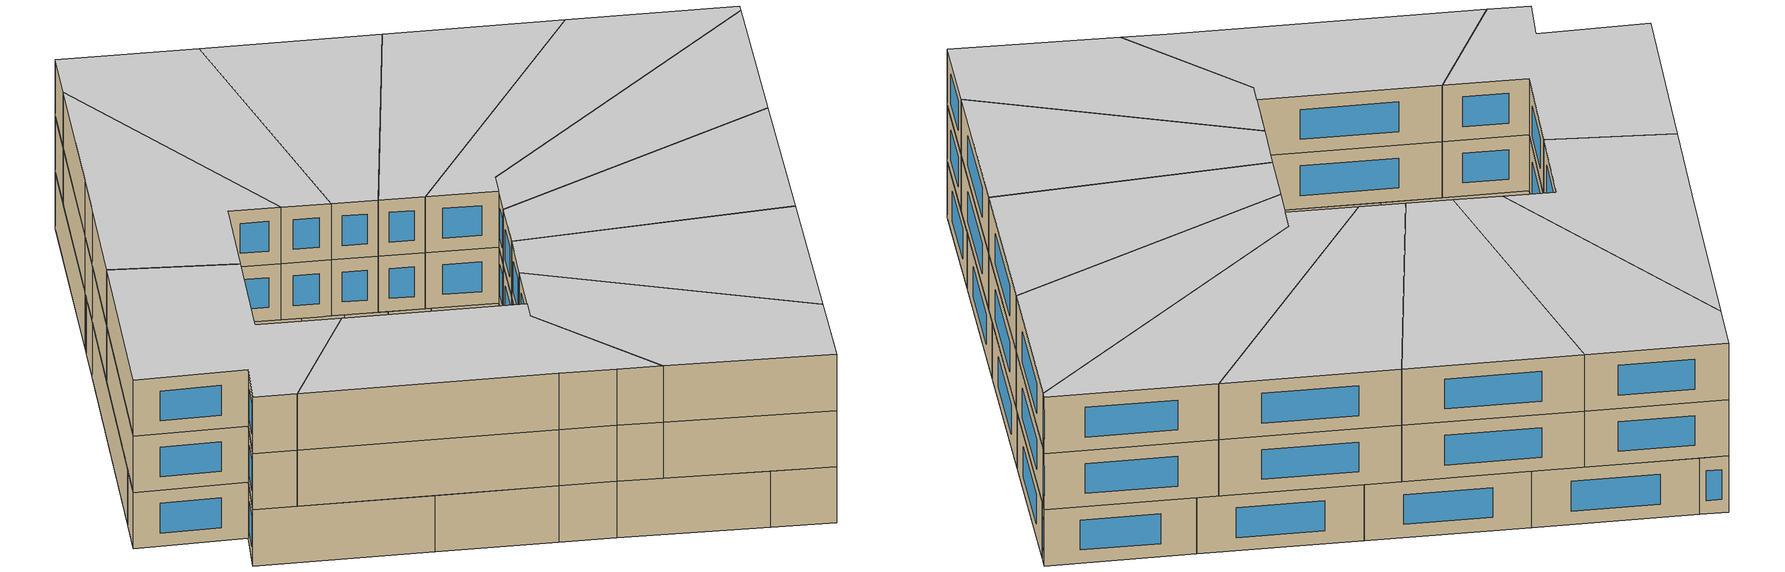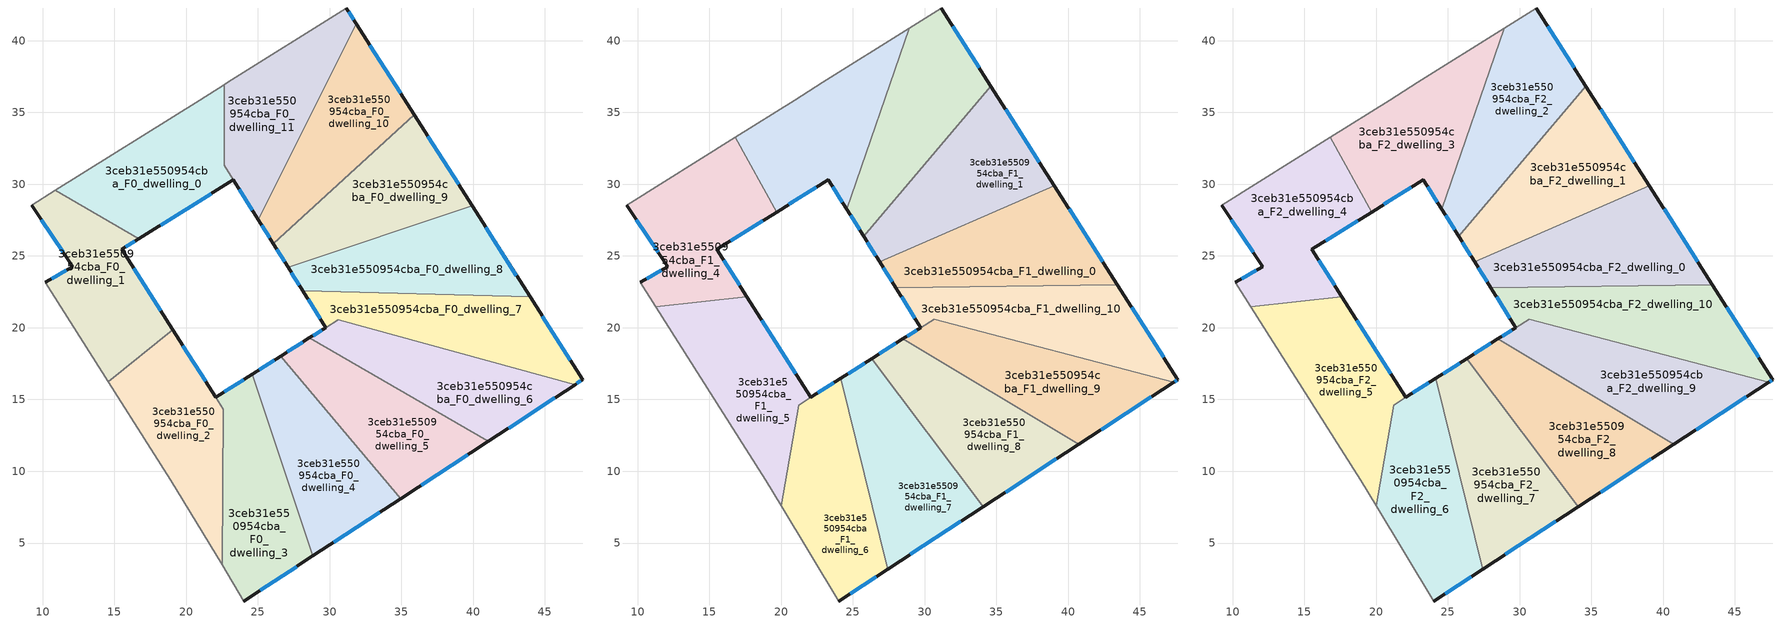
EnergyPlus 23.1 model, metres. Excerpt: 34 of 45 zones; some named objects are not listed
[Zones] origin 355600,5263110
3ceb31e550954cba_F0_dwelling_0
 floor ground (EU_floor_Construction): 22.64,36.92 22.64,31.33 23.28,30.3 16.69,26.19 10.88,29.56 20.96,35.85 z0
 wall outside (EU_wall_Construction): 16.69,26.19 23.28,30.3 z0:3
 wall to 3ceb31e550954cba_F0_dwelling_1 (EU_wall_Construction): 10.88,29.56 16.69,26.19 z0:3
 wall adiabatic (EU_wall_Construction): 22.64,36.92 20.96,35.85 10.88,29.56 z0:3
 wall to 3ceb31e550954cba_F0_dwelling_11 (EU_wall_Construction): 23.28,30.3 22.64,31.33 22.64,36.92 z0:3
 window (EU_Window_Construction): 18.24,27.16 21.73,29.34 z0.7:2.3
3ceb31e550954cba_F0_dwelling_1
 floor ground (EU_floor_Construction): 16.69,26.19 15.52,25.46 19.07,19.86 14.57,16.24 10.18,23.15 12.11,24.25 9.25,28.55 10.88,29.56 z0
 wall outside (EU_wall_Construction): 9.25,28.55 12.11,24.25 10.18,23.15 / 19.07,19.86 15.52,25.46 16.69,26.19 z0:3
 wall adiabatic (EU_wall_Construction): 10.88,29.56 9.25,28.55 / 10.18,23.15 14.57,16.24 z0:3
 wall to 3ceb31e550954cba_F0_dwelling_2 (EU_wall_Construction): 14.57,16.24 19.07,19.86 z0:3
 window (EU_Window_Construction): 9.92,27.54 11.44,25.26 / 15.79,25.63 16.41,26.02 / 18.23,21.17 16.35,24.14 / 11.66,23.99 10.64,23.41 z0.7:2.3
3ceb31e550954cba_F0_dwelling_10
 floor ground (EU_floor_Construction): 31.85,41.18 35.89,34.84 26.07,25.86 25.03,27.52 z0
 wall outside (EU_wall_Construction): 25.03,27.52 26.07,25.86 / 35.89,34.84 31.85,41.18 z0:3
 wall to 3ceb31e550954cba_F0_dwelling_11 (EU_wall_Construction): 31.85,41.18 25.03,27.52 z0:3
 wall to 3ceb31e550954cba_F0_dwelling_9 (EU_wall_Construction): 26.07,25.86 35.89,34.84 z0:3
 window (EU_Window_Construction): 25.27,27.13 25.82,26.25 / 34.94,36.33 32.8,39.69 z0.7:2.3
3ceb31e550954cba_F0_dwelling_11
 floor ground (EU_floor_Construction): 31.16,42.27 31.85,41.18 25.03,27.52 22.64,31.33 22.64,36.92 22.9,37.08 z0
 wall outside (EU_wall_Construction): 31.85,41.18 31.16,42.27 / 23.28,30.3 25.03,27.52 z0:3
 wall adiabatic (EU_wall_Construction): 31.16,42.27 22.9,37.08 22.64,36.92 z0:3
 window (EU_Window_Construction): 31.69,41.44 31.32,42.02 / 23.69,29.65 24.62,28.17 z0.7:2.3
3ceb31e550954cba_F0_dwelling_2
 floor ground (EU_floor_Construction): 19.07,19.86 22.05,15.15 22.58,14.32 22.5,3.47 18.92,9.37 17.54,11.58 14.57,16.24 z0
 wall outside (EU_wall_Construction): 22.05,15.15 19.07,19.86 z0:3
 wall adiabatic (EU_wall_Construction): 14.57,16.24 17.54,11.58 18.92,9.37 22.5,3.47 z0:3
 wall to 3ceb31e550954cba_F0_dwelling_3 (EU_wall_Construction): 22.5,3.47 22.58,14.32 22.06,15.14 z0:3
 window (EU_Window_Construction): 21.35,16.25 19.77,18.75 z0.7:2.3
3ceb31e550954cba_F0_dwelling_3
 floor ground (EU_floor_Construction): 24.62,16.77 28.84,4.1 24.03,0.96 22.5,3.47 22.58,14.32 22.06,15.14 z0
 wall outside (EU_wall_Construction): 24.62,16.77 22.06,15.14 / 24.03,0.96 28.84,4.1 z0:3
 wall to 3ceb31e550954cba_F0_dwelling_4 (EU_wall_Construction): 28.84,4.1 24.62,16.77 z0:3
 wall adiabatic (EU_wall_Construction): 22.5,3.47 24.03,0.96 z0:3
 window (EU_Window_Construction): 24.02,16.39 22.66,15.53 / 25.16,1.7 27.71,3.37 z0.7:2.3
3ceb31e550954cba_F0_dwelling_4
 floor ground (EU_floor_Construction): 26.59,18.02 34.93,8.09 28.84,4.1 24.62,16.77 z0
 wall outside (EU_wall_Construction): 26.59,18.02 24.62,16.77 / 28.84,4.1 34.93,8.09 z0:3
 wall to 3ceb31e550954cba_F0_dwelling_5 (EU_wall_Construction): 34.93,8.09 26.59,18.02 z0:3
 window (EU_Window_Construction): 26.13,17.73 25.09,17.07 / 30.27,5.04 33.5,7.15 z0.7:2.3
3ceb31e550954cba_F0_dwelling_5
 floor ground (EU_floor_Construction): 41.04,12.08 34.93,8.09 26.59,18.02 28.59,19.29 z0
 wall outside (EU_wall_Construction): 28.59,19.29 26.59,18.02 / 34.93,8.09 41.04,12.08 z0:3
 wall to 3ceb31e550954cba_F0_dwelling_6 (EU_wall_Construction): 41.04,12.08 28.59,19.29 z0:3
 window (EU_Window_Construction): 28.12,18.99 27.06,18.32 / 36.37,9.02 39.61,11.14 z0.7:2.3
 ceiling adiabatic (EU_roof_Construction): 41.04,12.08 28.59,19.29 28.49,19.22 40.74,11.88 z3
3ceb31e550954cba_F0_dwelling_6
 floor ground (EU_floor_Construction): 47.1,16.03 41.04,12.08 28.59,19.29 30.59,20.56 z0
 wall outside (EU_wall_Construction): 41.04,12.08 47.1,16.03 / 29.73,20.01 28.59,19.29 z0:3
 wall to 3ceb31e550954cba_F0_dwelling_7 (EU_wall_Construction): 30.59,20.56 29.73,20.01 / 47.1,16.03 30.59,20.55 z0:3
 window (EU_Window_Construction): 42.46,13.01 45.68,15.1 / 29.46,19.84 28.86,19.46 z0.7:2.3
 ceiling adiabatic (EU_roof_Construction): 47.1,16.03 30.59,20.55 28.59,19.29 41.04,12.08 z3
3ceb31e550954cba_F0_dwelling_7
 floor ground (EU_floor_Construction): 43.96,22.15 47.63,16.38 47.1,16.03 30.59,20.56 29.73,20.01 28.12,22.58 z0
 wall outside (EU_wall_Construction): 28.12,22.58 29.73,20.01 / 47.1,16.03 47.63,16.38 43.96,22.15 z0:3
 wall to 3ceb31e550954cba_F0_dwelling_8 (EU_wall_Construction): 43.96,22.15 28.12,22.58 z0:3
 window (EU_Window_Construction): 28.5,21.98 29.36,20.62 / 46.77,17.73 44.82,20.79 / 47.22,16.12 47.51,16.3 z0.7:2.3
3ceb31e550954cba_F0_dwelling_8
 floor ground (EU_floor_Construction): 39.93,28.49 43.96,22.15 28.12,22.58 27.1,24.22 z0
 wall outside (EU_wall_Construction): 27.1,24.22 28.12,22.58 / 43.96,22.15 39.93,28.49 z0:3
 wall to 3ceb31e550954cba_F0_dwelling_9 (EU_wall_Construction): 39.93,28.49 27.1,24.22 z0:3
 window (EU_Window_Construction): 27.34,23.83 27.88,22.97 / 43.01,23.64 40.87,27 z0.7:2.3
 ceiling adiabatic (EU_roof_Construction): 43.43,22.99 39.93,28.49 27.1,24.22 28.12,22.58 27.99,22.8 z3
3ceb31e550954cba_F0_dwelling_9
 floor ground (EU_floor_Construction): 35.89,34.84 39.93,28.49 27.1,24.22 26.07,25.86 z0
 wall outside (EU_wall_Construction): 26.07,25.86 27.1,24.22 / 39.93,28.49 35.89,34.84 z0:3
 window (EU_Window_Construction): 26.31,25.48 26.86,24.6 / 38.98,29.98 36.84,33.35 z0.7:2.3
3ceb31e550954cba_F1_dwelling_0
 floor adiabatic (EU_floor_Construction): 39.93,28.49 43.43,22.99 27.99,22.8 27.1,24.22 z3
 floor to 3ceb31e550954cba_F0_dwelling_9 (EU_floor_Construction): 39.02,29.91 39.93,28.49 27.1,24.22 26.87,24.58 z3
 wall outside (EU_wall_Construction): 26.87,24.58 27.99,22.8 / 43.43,22.99 39.03,29.91 z3:6
 wall to 3ceb31e550954cba_F1_dwelling_1 (EU_wall_Construction): 39.03,29.91 26.87,24.58 z3:6
 wall to 3ceb31e550954cba_F1_dwelling_10 (EU_wall_Construction): 27.99,22.8 43.43,22.99 z3:6
 window (EU_Window_Construction): 27.13,24.17 27.72,23.22 / 42.39,24.61 40.06,28.28 z3.7:5.3
3ceb31e550954cba_F1_dwelling_1
 floor to 3ceb31e550954cba_F0_dwelling_9 (EU_floor_Construction): 35.89,34.84 39.02,29.91 26.87,24.58 26.07,25.86 z3
 floor to 3ceb31e550954cba_F0_dwelling_10 (EU_floor_Construction): 34.62,36.83 35.89,34.84 26.07,25.86 25.74,26.38 z3
 wall outside (EU_wall_Construction): 25.74,26.38 26.87,24.58 / 39.03,29.91 34.62,36.83 z3:6
 wall to 3ceb31e550954cba_F1_dwelling_2 (EU_wall_Construction): 34.62,36.83 25.74,26.38 z3:6
 window (EU_Window_Construction): 26.01,25.96 26.6,25.01 / 37.99,31.53 35.65,35.21 z3.7:5.3
3ceb31e550954cba_F1_dwelling_10
 floor to 3ceb31e550954cba_F0_dwelling_7 (EU_floor_Construction): 43.96,22.15 47.63,16.38 47.34,16.19 30.67,20.61 29.73,20.01 28.12,22.58 z3
 floor to 3ceb31e550954cba_F0_dwelling_8 (EU_floor_Construction): 43.43,22.99 43.96,22.15 28.12,22.58 27.99,22.8 z3
 wall outside (EU_wall_Construction): 27.99,22.8 29.73,20.01 / 47.34,16.19 47.63,16.38 43.43,22.99 z3:6
 wall to 3ceb31e550954cba_F1_dwelling_9 (EU_wall_Construction): 29.73,20.01 30.67,20.61 / 30.68,20.61 47.34,16.19 z3:6
 window (EU_Window_Construction): 28.4,22.15 29.32,20.67 / 46.64,17.93 44.41,21.44 / 47.41,16.24 47.56,16.34 z3.7:5.3
3ceb31e550954cba_F1_dwelling_2
 floor to 3ceb31e550954cba_F0_dwelling_10 (EU_floor_Construction): 31.85,41.18 34.62,36.83 25.74,26.38 25.03,27.52 z3
 floor to 3ceb31e550954cba_F0_dwelling_11 (EU_floor_Construction): 31.16,42.27 31.85,41.18 25.03,27.52 24.56,28.27 28.94,40.88 z3
 wall outside (EU_wall_Construction): 24.56,28.26 25.74,26.38 / 34.62,36.83 31.16,42.27 z3:6
 wall to 3ceb31e550954cba_F1_dwelling_3 (EU_wall_Construction): 28.94,40.88 24.56,28.26 z3:6
 wall adiabatic (EU_wall_Construction): 31.16,42.27 28.94,40.88 z3:6
 window (EU_Window_Construction): 24.84,27.82 25.46,26.82 / 33.81,38.11 31.97,41 z3.7:5.3
3ceb31e550954cba_F1_dwelling_3
 floor to 3ceb31e550954cba_F0_dwelling_11 (EU_floor_Construction): 28.94,40.88 24.56,28.27 22.64,31.33 22.64,36.92 22.9,37.08 z3
 floor to 3ceb31e550954cba_F0_dwelling_0 (EU_floor_Construction): 22.64,36.92 22.64,31.33 23.28,30.3 19.69,28.06 16.81,33.26 20.96,35.85 z3
 wall outside (EU_wall_Construction): 19.69,28.06 23.28,30.3 24.56,28.26 z3:6
 wall adiabatic (EU_wall_Construction): 28.94,40.88 22.9,37.08 20.96,35.85 16.8,33.26 z3:6
 wall to 3ceb31e550954cba_F1_dwelling_4 (EU_wall_Construction): 16.8,33.26 19.69,28.06 z3:6
 window (EU_Window_Construction): 23.58,29.82 24.26,28.74 / 20.53,28.59 22.44,29.78 z3.7:5.3
3ceb31e550954cba_F1_dwelling_4
 floor to 3ceb31e550954cba_F0_dwelling_1 (EU_floor_Construction): 16.69,26.19 15.52,25.46 17.6,22.17 11.25,21.47 10.18,23.15 12.11,24.25 9.25,28.55 10.88,29.56 z3
 floor to 3ceb31e550954cba_F0_dwelling_0 (EU_floor_Construction): 16.81,33.26 19.69,28.06 16.69,26.19 10.88,29.56 z3
 wall outside (EU_wall_Construction): 9.25,28.55 12.11,24.25 10.18,23.15 / 17.6,22.17 15.52,25.46 19.69,28.06 z3:6
 wall adiabatic (EU_wall_Construction): 16.8,33.26 9.25,28.55 / 10.18,23.15 11.25,21.47 z3:6
 wall to 3ceb31e550954cba_F1_dwelling_5 (EU_wall_Construction): 11.25,21.47 17.6,22.17 z3:6
 window (EU_Window_Construction): 9.92,27.54 11.44,25.26 / 16.49,26.07 18.71,27.45 / 17.11,22.95 16,24.69 / 11.66,23.99 10.64,23.41 z3.7:5.3
3ceb31e550954cba_F1_dwelling_5
 floor to 3ceb31e550954cba_F0_dwelling_2 (EU_floor_Construction): 19.07,19.86 22.05,15.15 21.23,14.62 20,7.6 18.92,9.37 17.54,11.58 14.57,16.24 z3
 floor to 3ceb31e550954cba_F0_dwelling_1 (EU_floor_Construction): 17.6,22.17 19.07,19.86 14.57,16.24 11.25,21.47 z3
 wall outside (EU_wall_Construction): 22.06,15.14 17.6,22.17 z3:6
 wall adiabatic (EU_wall_Construction): 11.25,21.47 17.54,11.58 18.92,9.37 20,7.59 z3:6
 wall to 3ceb31e550954cba_F1_dwelling_6 (EU_wall_Construction): 20,7.6 21.23,14.62 22.06,15.14 z3:6
 window (EU_Window_Construction): 21.01,16.8 18.64,20.52 z3.7:5.3
3ceb31e550954cba_F1_dwelling_6
 floor to 3ceb31e550954cba_F0_dwelling_2 (EU_floor_Construction): 22.06,15.14 22.58,14.32 22.5,3.47 20,7.6 21.23,14.62 z3
 floor to 3ceb31e550954cba_F0_dwelling_3 (EU_floor_Construction): 24.17,16.48 27.43,3.18 24.03,0.96 22.5,3.47 22.58,14.32 22.06,15.14 z3
 wall outside (EU_wall_Construction): 24.03,0.96 27.43,3.18 / 24.17,16.48 22.06,15.14 z3:6
 wall to 3ceb31e550954cba_F1_dwelling_7 (EU_wall_Construction): 27.43,3.18 24.17,16.48 z3:6
 wall adiabatic (EU_wall_Construction): 20,7.6 24.03,0.96 z3:6
 window (EU_Window_Construction): 24.83,1.48 26.63,2.66 / 23.67,16.17 22.55,15.46 z3.7:5.3
3ceb31e550954cba_F1_dwelling_7
 floor to 3ceb31e550954cba_F0_dwelling_3 (EU_floor_Construction): 24.62,16.77 28.84,4.1 27.43,3.18 24.17,16.48 z3
 floor to 3ceb31e550954cba_F0_dwelling_4 (EU_floor_Construction): 26.32,17.85 34.08,7.53 28.84,4.1 24.62,16.77 z3
 wall outside (EU_wall_Construction): 26.32,17.85 24.17,16.48 / 27.43,3.18 34.08,7.53 z3:6
 wall to 3ceb31e550954cba_F1_dwelling_8 (EU_wall_Construction): 34.08,7.53 26.32,17.85 z3:6
 window (EU_Window_Construction): 25.81,17.53 24.67,16.8 / 28.99,4.2 32.52,6.51 z3.7:5.3
3ceb31e550954cba_F1_dwelling_8
 floor to 3ceb31e550954cba_F0_dwelling_4 (EU_floor_Construction): 26.59,18.02 34.93,8.09 34.08,7.53 26.32,17.85 z3
 floor to 3ceb31e550954cba_F0_dwelling_5 (EU_floor_Construction): 40.74,11.88 34.93,8.09 26.59,18.02 28.49,19.22 z3
 wall outside (EU_wall_Construction): 28.49,19.22 26.32,17.85 / 34.08,7.53 40.74,11.88 z3:6
 wall to 3ceb31e550954cba_F1_dwelling_9 (EU_wall_Construction): 40.74,11.88 28.49,19.22 z3:6
 window (EU_Window_Construction): 27.98,18.9 26.83,18.17 / 35.64,8.55 39.18,10.86 z3.7:5.3
3ceb31e550954cba_F1_dwelling_9
 floor to 3ceb31e550954cba_F0_dwelling_7 (EU_floor_Construction): 47.34,16.19 47.1,16.03 30.59,20.56 30.67,20.61 z3
 floor adiabatic (EU_floor_Construction): 47.34,16.19 40.74,11.88 28.49,19.22 30.59,20.56 47.1,16.03 z3
 wall outside (EU_wall_Construction): 40.74,11.88 47.34,16.19 / 29.73,20.01 28.49,19.22 z3:6
 window (EU_Window_Construction): 42.29,12.89 45.79,15.18 / 29.44,19.83 28.78,19.41 z3.7:5.3
3ceb31e550954cba_F2_dwelling_0
 floor to 3ceb31e550954cba_F1_dwelling_0 (EU_floor_Construction): 39.03,29.91 43.43,22.99 27.99,22.8 26.87,24.58 z6
 wall outside (EU_wall_Construction): 26.87,24.58 27.99,22.8 / 43.43,22.99 39.03,29.91 z6:9
 wall to 3ceb31e550954cba_F2_dwelling_1 (EU_wall_Construction): 39.03,29.91 26.87,24.58 z6:9
 wall to 3ceb31e550954cba_F2_dwelling_10 (EU_wall_Construction): 27.99,22.8 43.43,22.99 z6:9
 window (EU_Window_Construction): 27.13,24.17 27.72,23.22 / 42.39,24.61 40.06,28.28 z6.7:8.3
 ceiling to 3ceb31e550954cba_F3_dwelling_0 (EU_floor_Construction): 43.43,22.99 39.03,29.91 26.87,24.58 27.99,22.8 z9
3ceb31e550954cba_F2_dwelling_1
 floor to 3ceb31e550954cba_F1_dwelling_1 (EU_floor_Construction): 34.62,36.83 39.03,29.91 26.87,24.58 25.74,26.38 z6
 wall outside (EU_wall_Construction): 25.74,26.38 26.87,24.58 / 39.03,29.91 34.62,36.83 z6:9
 wall to 3ceb31e550954cba_F2_dwelling_2 (EU_wall_Construction): 34.62,36.83 25.74,26.38 z6:9
 window (EU_Window_Construction): 26.01,25.96 26.6,25.01 / 37.99,31.53 35.65,35.21 z6.7:8.3
 ceiling to 3ceb31e550954cba_F3_dwelling_1 (EU_floor_Construction): 39.03,29.91 34.62,36.83 25.74,26.38 26.87,24.58 z9
3ceb31e550954cba_F2_dwelling_10
 floor to 3ceb31e550954cba_F1_dwelling_10 (EU_floor_Construction): 43.43,22.99 47.63,16.38 47.34,16.19 30.67,20.61 29.73,20.01 27.99,22.8 z6
 wall outside (EU_wall_Construction): 27.99,22.8 29.73,20.01 / 47.34,16.19 47.63,16.38 43.43,22.99 z6:9
 wall to 3ceb31e550954cba_F2_dwelling_9 (EU_wall_Construction): 29.73,20.01 30.67,20.61 / 30.68,20.61 47.34,16.19 z6:9
 window (EU_Window_Construction): 28.4,22.15 29.32,20.67 / 46.64,17.93 44.41,21.44 / 47.41,16.24 47.56,16.34 z6.7:8.3
 ceiling to 3ceb31e550954cba_F3_dwelling_10 (EU_floor_Construction): 47.63,16.38 43.43,22.99 27.99,22.8 29.73,20.01 30.67,20.61 47.34,16.19 z9
3ceb31e550954cba_F2_dwelling_2
 floor to 3ceb31e550954cba_F1_dwelling_2 (EU_floor_Construction): 31.16,42.27 34.62,36.83 25.74,26.38 24.56,28.26 28.94,40.88 z6
 wall outside (EU_wall_Construction): 24.56,28.26 25.74,26.38 / 34.62,36.83 31.16,42.27 z6:9
 wall to 3ceb31e550954cba_F2_dwelling_3 (EU_wall_Construction): 28.94,40.88 24.56,28.26 z6:9
 wall adiabatic (EU_wall_Construction): 31.16,42.27 28.94,40.88 z6:9
 window (EU_Window_Construction): 24.84,27.82 25.46,26.82 / 33.81,38.11 31.97,41 z6.7:8.3
 ceiling to 3ceb31e550954cba_F3_dwelling_2 (EU_floor_Construction): 25.74,26.38 34.62,36.83 31.16,42.27 28.94,40.88 24.56,28.26 z9
3ceb31e550954cba_F2_dwelling_3
 floor to 3ceb31e550954cba_F1_dwelling_3 (EU_floor_Construction): 28.94,40.88 24.56,28.26 23.28,30.3 19.69,28.06 16.8,33.26 20.96,35.85 22.9,37.08 z6
 wall outside (EU_wall_Construction): 19.69,28.06 23.28,30.3 24.56,28.26 z6:9
 wall adiabatic (EU_wall_Construction): 28.94,40.88 22.9,37.08 20.96,35.85 16.8,33.26 z6:9
 wall to 3ceb31e550954cba_F2_dwelling_4 (EU_wall_Construction): 16.8,33.26 19.69,28.06 z6:9
 window (EU_Window_Construction): 23.58,29.82 24.26,28.74 / 20.53,28.59 22.44,29.78 z6.7:8.3
 ceiling to 3ceb31e550954cba_F3_dwelling_3 (EU_floor_Construction): 24.56,28.26 28.94,40.88 22.9,37.08 20.96,35.85 16.8,33.26 19.69,28.06 23.28,30.3 z9
3ceb31e550954cba_F2_dwelling_4
 floor to 3ceb31e550954cba_F1_dwelling_4 (EU_floor_Construction): 16.8,33.26 19.69,28.06 15.52,25.46 17.6,22.17 11.25,21.47 10.18,23.15 12.11,24.25 9.25,28.55 z6
 wall outside (EU_wall_Construction): 9.25,28.55 12.11,24.25 10.18,23.15 / 17.6,22.17 15.52,25.46 19.69,28.06 z6:9
 wall adiabatic (EU_wall_Construction): 16.8,33.26 9.25,28.55 / 10.18,23.15 11.25,21.47 z6:9
 wall to 3ceb31e550954cba_F2_dwelling_5 (EU_wall_Construction): 11.25,21.47 17.6,22.17 z6:9
 window (EU_Window_Construction): 9.92,27.54 11.44,25.26 / 16.49,26.07 18.71,27.45 / 17.11,22.95 16,24.69 / 11.66,23.99 10.64,23.41 z6.7:8.3
 ceiling to 3ceb31e550954cba_F3_dwelling_4 (EU_floor_Construction): 17.6,22.17 15.52,25.46 19.69,28.06 16.8,33.26 9.25,28.55 12.11,24.25 10.18,23.15 11.25,21.47 z9
3ceb31e550954cba_F2_dwelling_5
 floor to 3ceb31e550954cba_F1_dwelling_5 (EU_floor_Construction): 17.6,22.17 22.06,15.14 21.23,14.62 20,7.59 18.92,9.37 17.54,11.58 11.25,21.47 z6
 wall outside (EU_wall_Construction): 22.06,15.14 17.6,22.17 z6:9
 wall adiabatic (EU_wall_Construction): 11.25,21.47 17.54,11.58 18.92,9.37 20,7.59 z6:9
 wall to 3ceb31e550954cba_F2_dwelling_6 (EU_wall_Construction): 20,7.6 21.23,14.62 22.06,15.14 z6:9
 window (EU_Window_Construction): 21.01,16.8 18.64,20.52 z6.7:8.3
 ceiling to 3ceb31e550954cba_F3_dwelling_5 (EU_floor_Construction): 20,7.59 21.23,14.62 22.06,15.14 17.6,22.17 11.25,21.47 17.54,11.58 18.92,9.37 z9
3ceb31e550954cba_F2_dwelling_6
 floor to 3ceb31e550954cba_F1_dwelling_6 (EU_floor_Construction): 24.17,16.48 27.43,3.18 24.03,0.96 20,7.6 21.23,14.62 z6
 wall outside (EU_wall_Construction): 24.03,0.96 27.43,3.18 / 24.17,16.48 22.06,15.14 z6:9
 wall to 3ceb31e550954cba_F2_dwelling_7 (EU_wall_Construction): 27.43,3.18 24.17,16.48 z6:9
 wall adiabatic (EU_wall_Construction): 20,7.6 24.03,0.96 z6:9
 window (EU_Window_Construction): 24.83,1.48 26.63,2.66 / 23.67,16.17 22.55,15.46 z6.7:8.3
 ceiling to 3ceb31e550954cba_F3_dwelling_6 (EU_floor_Construction): 27.43,3.18 24.17,16.48 21.23,14.62 20,7.6 24.03,0.96 z9
3ceb31e550954cba_F2_dwelling_7
 floor to 3ceb31e550954cba_F1_dwelling_7 (EU_floor_Construction): 26.32,17.85 34.08,7.53 27.43,3.18 24.17,16.48 z6
 wall outside (EU_wall_Construction): 26.32,17.85 24.17,16.48 / 27.43,3.18 34.08,7.53 z6:9
 wall to 3ceb31e550954cba_F2_dwelling_8 (EU_wall_Construction): 34.08,7.53 26.32,17.85 z6:9
 window (EU_Window_Construction): 25.81,17.53 24.67,16.8 / 28.99,4.2 32.52,6.51 z6.7:8.3
 ceiling to 3ceb31e550954cba_F3_dwelling_7 (EU_floor_Construction): 34.08,7.53 26.32,17.85 24.17,16.48 27.43,3.18 z9
3ceb31e550954cba_F2_dwelling_8
 floor to 3ceb31e550954cba_F1_dwelling_8 (EU_floor_Construction): 40.74,11.88 34.08,7.53 26.32,17.85 28.49,19.22 z6
 wall outside (EU_wall_Construction): 28.49,19.22 26.32,17.85 / 34.08,7.53 40.74,11.88 z6:9
 wall to 3ceb31e550954cba_F2_dwelling_9 (EU_wall_Construction): 40.74,11.88 28.49,19.22 z6:9
 window (EU_Window_Construction): 27.98,18.9 26.83,18.17 / 35.64,8.55 39.18,10.86 z6.7:8.3
 ceiling to 3ceb31e550954cba_F3_dwelling_8 (EU_floor_Construction): 40.74,11.88 28.49,19.22 26.32,17.85 34.08,7.53 z9
3ceb31e550954cba_F2_dwelling_9
 floor to 3ceb31e550954cba_F1_dwelling_9 (EU_floor_Construction): 47.34,16.19 40.74,11.88 28.49,19.22 30.67,20.61 z6
 wall outside (EU_wall_Construction): 40.74,11.88 47.34,16.19 / 29.73,20.01 28.49,19.22 z6:9
 window (EU_Window_Construction): 42.29,12.89 45.79,15.18 / 29.44,19.83 28.78,19.41 z6.7:8.3
 ceiling to 3ceb31e550954cba_F3_dwelling_9 (EU_floor_Construction): 47.34,16.19 30.67,20.61 28.49,19.22 40.74,11.88 z9
[Building]
EU S2 Campaign: North Axis=0; Terrain=City; Solar Distribution=FullExterior
[Site:Location]
Budapest.Ferenc.Liszt.Intl.AP: Latitude=47.437; Longitude=19.256; Time Zone=1; Elevation=185
[SizingPeriod:WeatherFileDays]
AnnualSizingPeriod: Begin Month=1; Begin Day of Month=1; End Month=12; End Day of Month=31; Day of Week for Start Day=Monday; Use Weather File Daylight Saving Period=No; Use Weather File Rain and Snow Indicators=No
[MATERIAL]
EU_InternalMass_Material: Roughness=MediumRough; Thickness=0.1; Conductivity=1; Density=1800; Specific Heat=900; Thermal Absorptance=0.9; Solar Absorptance=0.7; Visible Absorptance=0.7
[MATERIAL:NOMASS] Roughness=MediumRough; Thermal Absorptance=0.9; Solar Absorptance=0.7; Visible Absorptance=0.7
Name | Thermal Resistance
EU_wall_NoMass | 0.832559
EU_roof_NoMass | 1.39638
EU_floor_NoMass | 0.872794
[WINDOWMATERIAL:SIMPLEGLAZINGSYSTEM]
EU_Window_SimpleGlazing: UFactor=2.79869; Solar Heat Gain Coefficient=0.75; Visible Transmittance=0.75
[CONSTRUCTION]
EU_wall_Construction: EU_wall_NoMass
EU_roof_Construction: EU_roof_NoMass
EU_floor_Construction: EU_floor_NoMass
EU_Window_Construction: EU_Window_SimpleGlazing
EU_InternalMass_Construction: EU_InternalMass_Material
[ZONE] Type=1; Multiplier=1; Ceiling Height=autocalculate; Floor Area=autocalculate; Part of Total Floor Area=Yes
Name | Volume
3ceb31e550954cba_F0_dwelling_0 | 187.48
3ceb31e550954cba_F1_dwelling_0; 3ceb31e550954cba_F2_dwelling_0 | 203.008
3ceb31e550954cba_F0_dwelling_1 | 186.101
3ceb31e550954cba_F1_dwelling_1; 3ceb31e550954cba_F2_dwelling_1 | 203.045
3ceb31e550954cba_F0_dwelling_10; 3ceb31e550954cba_F0_dwelling_8 | 186.089
3ceb31e550954cba_F1_dwelling_10; 3ceb31e550954cba_F2_dwelling_10 | 204.968
3ceb31e550954cba_F0_dwelling_11 | 184.76
3ceb31e550954cba_F0_dwelling_2 | 185.183
3ceb31e550954cba_F1_dwelling_2; 3ceb31e550954cba_F2_dwelling_2 | 203.01
3ceb31e550954cba_F0_dwelling_3 | 187.029
3ceb31e550954cba_F1_dwelling_3; 3ceb31e550954cba_F2_dwelling_3 | 203.019
3ceb31e550954cba_F0_dwelling_4 | 186.092
3ceb31e550954cba_F1_dwelling_4; 3ceb31e550954cba_F2_dwelling_4 | 203.024
3ceb31e550954cba_F0_dwelling_5 | 186.114
3ceb31e550954cba_F1_dwelling_5; 3ceb31e550954cba_F2_dwelling_5 | 204.613
3ceb31e550954cba_F0_dwelling_6 | 184.423
3ceb31e550954cba_F1_dwelling_6; 3ceb31e550954cba_F2_dwelling_6 | 201.431
3ceb31e550954cba_F0_dwelling_7 | 187.769
3ceb31e550954cba_F1_dwelling_7; 3ceb31e550954cba_F2_dwelling_7 | 203.02
3ceb31e550954cba_F1_dwelling_8; 3ceb31e550954cba_F2_dwelling_8 | 203.012
3ceb31e550954cba_F0_dwelling_9 | 186.103
3ceb31e550954cba_F1_dwelling_9; 3ceb31e550954cba_F2_dwelling_9 | 201.045
[INTERNALMASS] Construction=EU_InternalMass_Construction
Name | Zone or ZoneList | Surface Area
3ceb31e550954cba_F0_dwelling_0_EU_InternalMass | 3ceb31e550954cba_F0_dwelling_0 | 62.4948
3ceb31e550954cba_F0_dwelling_1_EU_InternalMass | 3ceb31e550954cba_F0_dwelling_1 | 62.0333
3ceb31e550954cba_F0_dwelling_2_EU_InternalMass | 3ceb31e550954cba_F0_dwelling_2 | 61.7292
3ceb31e550954cba_F0_dwelling_3_EU_InternalMass | 3ceb31e550954cba_F0_dwelling_3 | 62.3431
3ceb31e550954cba_F0_dwelling_4_EU_InternalMass | 3ceb31e550954cba_F0_dwelling_4 | 62.0305
3ceb31e550954cba_F0_dwelling_5_EU_InternalMass | 3ceb31e550954cba_F0_dwelling_5 | 62.0382
3ceb31e550954cba_F0_dwelling_6_EU_InternalMass | 3ceb31e550954cba_F0_dwelling_6 | 61.469
3ceb31e550954cba_F0_dwelling_7_EU_InternalMass | 3ceb31e550954cba_F0_dwelling_7 | 62.59
3ceb31e550954cba_F0_dwelling_8_EU_InternalMass | 3ceb31e550954cba_F0_dwelling_8 | 62.0298
3ceb31e550954cba_F0_dwelling_9_EU_InternalMass | 3ceb31e550954cba_F0_dwelling_9 | 62.0344
3ceb31e550954cba_F0_dwelling_10_EU_InternalMass | 3ceb31e550954cba_F0_dwelling_10 | 62.0297
3ceb31e550954cba_F0_dwelling_11_EU_InternalMass | 3ceb31e550954cba_F0_dwelling_11 | 61.5865
3ceb31e550954cba_F1_dwelling_0_EU_InternalMass | 3ceb31e550954cba_F1_dwelling_0 | 67.6692
3ceb31e550954cba_F1_dwelling_1_EU_InternalMass | 3ceb31e550954cba_F1_dwelling_1 | 67.6817
3ceb31e550954cba_F1_dwelling_2_EU_InternalMass | 3ceb31e550954cba_F1_dwelling_2 | 67.6702
3ceb31e550954cba_F1_dwelling_3_EU_InternalMass | 3ceb31e550954cba_F1_dwelling_3 | 67.6728
3ceb31e550954cba_F1_dwelling_4_EU_InternalMass | 3ceb31e550954cba_F1_dwelling_4 | 67.6745
3ceb31e550954cba_F1_dwelling_5_EU_InternalMass | 3ceb31e550954cba_F1_dwelling_5 | 68.2057
3ceb31e550954cba_F1_dwelling_6_EU_InternalMass | 3ceb31e550954cba_F1_dwelling_6 | 67.1452
3ceb31e550954cba_F1_dwelling_7_EU_InternalMass | 3ceb31e550954cba_F1_dwelling_7 | 67.6733
3ceb31e550954cba_F1_dwelling_8_EU_InternalMass | 3ceb31e550954cba_F1_dwelling_8 | 67.6709
3ceb31e550954cba_F1_dwelling_9_EU_InternalMass | 3ceb31e550954cba_F1_dwelling_9 | 67.0181
3ceb31e550954cba_F1_dwelling_10_EU_InternalMass | 3ceb31e550954cba_F1_dwelling_10 | 68.3231
3ceb31e550954cba_F2_dwelling_0_EU_InternalMass | 3ceb31e550954cba_F2_dwelling_0 | 67.6692
3ceb31e550954cba_F2_dwelling_1_EU_InternalMass | 3ceb31e550954cba_F2_dwelling_1 | 67.6817
3ceb31e550954cba_F2_dwelling_2_EU_InternalMass | 3ceb31e550954cba_F2_dwelling_2 | 67.6702
3ceb31e550954cba_F2_dwelling_3_EU_InternalMass | 3ceb31e550954cba_F2_dwelling_3 | 67.6728
3ceb31e550954cba_F2_dwelling_4_EU_InternalMass | 3ceb31e550954cba_F2_dwelling_4 | 67.6745
3ceb31e550954cba_F2_dwelling_5_EU_InternalMass | 3ceb31e550954cba_F2_dwelling_5 | 68.2057
3ceb31e550954cba_F2_dwelling_6_EU_InternalMass | 3ceb31e550954cba_F2_dwelling_6 | 67.1452
3ceb31e550954cba_F2_dwelling_7_EU_InternalMass | 3ceb31e550954cba_F2_dwelling_7 | 67.6733
3ceb31e550954cba_F2_dwelling_8_EU_InternalMass | 3ceb31e550954cba_F2_dwelling_8 | 67.6709
3ceb31e550954cba_F2_dwelling_9_EU_InternalMass | 3ceb31e550954cba_F2_dwelling_9 | 67.0181
3ceb31e550954cba_F2_dwelling_10_EU_InternalMass | 3ceb31e550954cba_F2_dwelling_10 | 68.3231
[OTHEREQUIPMENT] Fuel Type=Electricity; Design Level Calculation Method=Watts/Area; Power per Zone Floor Area=1; Fraction Latent=0; Fraction Radiant=0; Fraction Lost=0; Carbon Dioxide Generation Rate=0; EndUse Subcategory=EU_Step8_InternalGains
Name | Zone or ZoneList or Space or SpaceList | Schedule
EU_Step8_InternalGain_3ceb31e550954cba_F0_dwelling_0_f000 | 3ceb31e550954cba_F0_dwelling_0 | EU_Step8_GainSchedule_3ceb31e550954cba_F0_dwelling_0_f000
EU_Step8_InternalGain_3ceb31e550954cba_F0_dwelling_1_f000 | 3ceb31e550954cba_F0_dwelling_1 | EU_Step8_GainSchedule_3ceb31e550954cba_F0_dwelling_1_f000
EU_Step8_InternalGain_3ceb31e550954cba_F0_dwelling_2_f000 | 3ceb31e550954cba_F0_dwelling_2 | EU_Step8_GainSchedule_3ceb31e550954cba_F0_dwelling_2_f000
EU_Step8_InternalGain_3ceb31e550954cba_F0_dwelling_3_f000 | 3ceb31e550954cba_F0_dwelling_3 | EU_Step8_GainSchedule_3ceb31e550954cba_F0_dwelling_3_f000
EU_Step8_InternalGain_3ceb31e550954cba_F0_dwelling_4_f000 | 3ceb31e550954cba_F0_dwelling_4 | EU_Step8_GainSchedule_3ceb31e550954cba_F0_dwelling_4_f000
EU_Step8_InternalGain_3ceb31e550954cba_F0_dwelling_5_f000 | 3ceb31e550954cba_F0_dwelling_5 | EU_Step8_GainSchedule_3ceb31e550954cba_F0_dwelling_5_f000
EU_Step8_InternalGain_3ceb31e550954cba_F0_dwelling_6_f000 | 3ceb31e550954cba_F0_dwelling_6 | EU_Step8_GainSchedule_3ceb31e550954cba_F0_dwelling_6_f000
EU_Step8_InternalGain_3ceb31e550954cba_F0_dwelling_7_f000 | 3ceb31e550954cba_F0_dwelling_7 | EU_Step8_GainSchedule_3ceb31e550954cba_F0_dwelling_7_f000
EU_Step8_InternalGain_3ceb31e550954cba_F0_dwelling_8_f000 | 3ceb31e550954cba_F0_dwelling_8 | EU_Step8_GainSchedule_3ceb31e550954cba_F0_dwelling_8_f000
EU_Step8_InternalGain_3ceb31e550954cba_F0_dwelling_9_f000 | 3ceb31e550954cba_F0_dwelling_9 | EU_Step8_GainSchedule_3ceb31e550954cba_F0_dwelling_9_f000
EU_Step8_InternalGain_3ceb31e550954cba_F0_dwelling_10_f000 | 3ceb31e550954cba_F0_dwelling_10 | EU_Step8_GainSchedule_3ceb31e550954cba_F0_dwelling_10_f000
EU_Step8_InternalGain_3ceb31e550954cba_F0_dwelling_11_f000 | 3ceb31e550954cba_F0_dwelling_11 | EU_Step8_GainSchedule_3ceb31e550954cba_F0_dwelling_11_f000
EU_Step8_InternalGain_3ceb31e550954cba_F1_dwelling_0_f000 | 3ceb31e550954cba_F1_dwelling_0 | EU_Step8_GainSchedule_3ceb31e550954cba_F1_dwelling_0_f000
EU_Step8_InternalGain_3ceb31e550954cba_F1_dwelling_1_f000 | 3ceb31e550954cba_F1_dwelling_1 | EU_Step8_GainSchedule_3ceb31e550954cba_F1_dwelling_1_f000
EU_Step8_InternalGain_3ceb31e550954cba_F1_dwelling_2_f000 | 3ceb31e550954cba_F1_dwelling_2 | EU_Step8_GainSchedule_3ceb31e550954cba_F1_dwelling_2_f000
EU_Step8_InternalGain_3ceb31e550954cba_F1_dwelling_3_f000 | 3ceb31e550954cba_F1_dwelling_3 | EU_Step8_GainSchedule_3ceb31e550954cba_F1_dwelling_3_f000
EU_Step8_InternalGain_3ceb31e550954cba_F1_dwelling_4_f000 | 3ceb31e550954cba_F1_dwelling_4 | EU_Step8_GainSchedule_3ceb31e550954cba_F1_dwelling_4_f000
EU_Step8_InternalGain_3ceb31e550954cba_F1_dwelling_5_f000 | 3ceb31e550954cba_F1_dwelling_5 | EU_Step8_GainSchedule_3ceb31e550954cba_F1_dwelling_5_f000
EU_Step8_InternalGain_3ceb31e550954cba_F1_dwelling_6_f000 | 3ceb31e550954cba_F1_dwelling_6 | EU_Step8_GainSchedule_3ceb31e550954cba_F1_dwelling_6_f000
EU_Step8_InternalGain_3ceb31e550954cba_F1_dwelling_7_f000 | 3ceb31e550954cba_F1_dwelling_7 | EU_Step8_GainSchedule_3ceb31e550954cba_F1_dwelling_7_f000
EU_Step8_InternalGain_3ceb31e550954cba_F1_dwelling_8_f000 | 3ceb31e550954cba_F1_dwelling_8 | EU_Step8_GainSchedule_3ceb31e550954cba_F1_dwelling_8_f000
EU_Step8_InternalGain_3ceb31e550954cba_F1_dwelling_9_f000 | 3ceb31e550954cba_F1_dwelling_9 | EU_Step8_GainSchedule_3ceb31e550954cba_F1_dwelling_9_f000
EU_Step8_InternalGain_3ceb31e550954cba_F1_dwelling_10_f000 | 3ceb31e550954cba_F1_dwelling_10 | EU_Step8_GainSchedule_3ceb31e550954cba_F1_dwelling_10_f000
EU_Step8_InternalGain_3ceb31e550954cba_F2_dwelling_0_f000 | 3ceb31e550954cba_F2_dwelling_0 | EU_Step8_GainSchedule_3ceb31e550954cba_F2_dwelling_0_f000
EU_Step8_InternalGain_3ceb31e550954cba_F2_dwelling_1_f000 | 3ceb31e550954cba_F2_dwelling_1 | EU_Step8_GainSchedule_3ceb31e550954cba_F2_dwelling_1_f000
EU_Step8_InternalGain_3ceb31e550954cba_F2_dwelling_2_f000 | 3ceb31e550954cba_F2_dwelling_2 | EU_Step8_GainSchedule_3ceb31e550954cba_F2_dwelling_2_f000
EU_Step8_InternalGain_3ceb31e550954cba_F2_dwelling_3_f000 | 3ceb31e550954cba_F2_dwelling_3 | EU_Step8_GainSchedule_3ceb31e550954cba_F2_dwelling_3_f000
EU_Step8_InternalGain_3ceb31e550954cba_F2_dwelling_4_f000 | 3ceb31e550954cba_F2_dwelling_4 | EU_Step8_GainSchedule_3ceb31e550954cba_F2_dwelling_4_f000
EU_Step8_InternalGain_3ceb31e550954cba_F2_dwelling_5_f000 | 3ceb31e550954cba_F2_dwelling_5 | EU_Step8_GainSchedule_3ceb31e550954cba_F2_dwelling_5_f000
EU_Step8_InternalGain_3ceb31e550954cba_F2_dwelling_6_f000 | 3ceb31e550954cba_F2_dwelling_6 | EU_Step8_GainSchedule_3ceb31e550954cba_F2_dwelling_6_f000
EU_Step8_InternalGain_3ceb31e550954cba_F2_dwelling_7_f000 | 3ceb31e550954cba_F2_dwelling_7 | EU_Step8_GainSchedule_3ceb31e550954cba_F2_dwelling_7_f000
EU_Step8_InternalGain_3ceb31e550954cba_F2_dwelling_8_f000 | 3ceb31e550954cba_F2_dwelling_8 | EU_Step8_GainSchedule_3ceb31e550954cba_F2_dwelling_8_f000
EU_Step8_InternalGain_3ceb31e550954cba_F2_dwelling_9_f000 | 3ceb31e550954cba_F2_dwelling_9 | EU_Step8_GainSchedule_3ceb31e550954cba_F2_dwelling_9_f000
EU_Step8_InternalGain_3ceb31e550954cba_F2_dwelling_10_f000 | 3ceb31e550954cba_F2_dwelling_10 | EU_Step8_GainSchedule_3ceb31e550954cba_F2_dwelling_10_f000
[ZONEVENTILATION:DESIGNFLOWRATE] Schedule=EU_AlwaysOn; Design Flow Rate Calculation Method=AirChanges/Hour; Air Changes per Hour=0.475469; Ventilation Type=Natural; Fan Pressure Rise=0; Fan Total Efficiency=1; Constant Term Coefficient=1; Temperature Term Coefficient=0; Velocity Term Coefficient=0; Velocity Squared Term Coefficient=0; Minimum Indoor Temperature=-100; Maximum Indoor Temperature=100; Delta Temperature=-100; Minimum Outdoor Temperature=-100; Maximum Outdoor Temperature=100; Maximum Wind Speed=40
Name | Zone or ZoneList or Space or SpaceList
EU_ConstantAir_3ceb31e550954cba_F0_dwelling_0 | 3ceb31e550954cba_F0_dwelling_0
EU_ConstantAir_3ceb31e550954cba_F0_dwelling_1 | 3ceb31e550954cba_F0_dwelling_1
EU_ConstantAir_3ceb31e550954cba_F0_dwelling_2 | 3ceb31e550954cba_F0_dwelling_2
EU_ConstantAir_3ceb31e550954cba_F0_dwelling_3 | 3ceb31e550954cba_F0_dwelling_3
EU_ConstantAir_3ceb31e550954cba_F0_dwelling_4 | 3ceb31e550954cba_F0_dwelling_4
EU_ConstantAir_3ceb31e550954cba_F0_dwelling_5 | 3ceb31e550954cba_F0_dwelling_5
EU_ConstantAir_3ceb31e550954cba_F0_dwelling_6 | 3ceb31e550954cba_F0_dwelling_6
EU_ConstantAir_3ceb31e550954cba_F0_dwelling_7 | 3ceb31e550954cba_F0_dwelling_7
EU_ConstantAir_3ceb31e550954cba_F0_dwelling_8 | 3ceb31e550954cba_F0_dwelling_8
EU_ConstantAir_3ceb31e550954cba_F0_dwelling_9 | 3ceb31e550954cba_F0_dwelling_9
EU_ConstantAir_3ceb31e550954cba_F0_dwelling_10 | 3ceb31e550954cba_F0_dwelling_10
EU_ConstantAir_3ceb31e550954cba_F0_dwelling_11 | 3ceb31e550954cba_F0_dwelling_11
EU_ConstantAir_3ceb31e550954cba_F1_dwelling_0 | 3ceb31e550954cba_F1_dwelling_0
EU_ConstantAir_3ceb31e550954cba_F1_dwelling_1 | 3ceb31e550954cba_F1_dwelling_1
EU_ConstantAir_3ceb31e550954cba_F1_dwelling_2 | 3ceb31e550954cba_F1_dwelling_2
EU_ConstantAir_3ceb31e550954cba_F1_dwelling_3 | 3ceb31e550954cba_F1_dwelling_3
EU_ConstantAir_3ceb31e550954cba_F1_dwelling_4 | 3ceb31e550954cba_F1_dwelling_4
EU_ConstantAir_3ceb31e550954cba_F1_dwelling_5 | 3ceb31e550954cba_F1_dwelling_5
EU_ConstantAir_3ceb31e550954cba_F1_dwelling_6 | 3ceb31e550954cba_F1_dwelling_6
EU_ConstantAir_3ceb31e550954cba_F1_dwelling_7 | 3ceb31e550954cba_F1_dwelling_7
EU_ConstantAir_3ceb31e550954cba_F1_dwelling_8 | 3ceb31e550954cba_F1_dwelling_8
EU_ConstantAir_3ceb31e550954cba_F1_dwelling_9 | 3ceb31e550954cba_F1_dwelling_9
EU_ConstantAir_3ceb31e550954cba_F1_dwelling_10 | 3ceb31e550954cba_F1_dwelling_10
EU_ConstantAir_3ceb31e550954cba_F2_dwelling_0 | 3ceb31e550954cba_F2_dwelling_0
EU_ConstantAir_3ceb31e550954cba_F2_dwelling_1 | 3ceb31e550954cba_F2_dwelling_1
EU_ConstantAir_3ceb31e550954cba_F2_dwelling_2 | 3ceb31e550954cba_F2_dwelling_2
EU_ConstantAir_3ceb31e550954cba_F2_dwelling_3 | 3ceb31e550954cba_F2_dwelling_3
EU_ConstantAir_3ceb31e550954cba_F2_dwelling_4 | 3ceb31e550954cba_F2_dwelling_4
EU_ConstantAir_3ceb31e550954cba_F2_dwelling_5 | 3ceb31e550954cba_F2_dwelling_5
EU_ConstantAir_3ceb31e550954cba_F2_dwelling_6 | 3ceb31e550954cba_F2_dwelling_6
EU_ConstantAir_3ceb31e550954cba_F2_dwelling_7 | 3ceb31e550954cba_F2_dwelling_7
EU_ConstantAir_3ceb31e550954cba_F2_dwelling_8 | 3ceb31e550954cba_F2_dwelling_8
EU_ConstantAir_3ceb31e550954cba_F2_dwelling_9 | 3ceb31e550954cba_F2_dwelling_9
EU_ConstantAir_3ceb31e550954cba_F2_dwelling_10 | 3ceb31e550954cba_F2_dwelling_10
[HVACTEMPLATE:ZONE:IDEALLOADSAIRSYSTEM] System Availability Schedule=EU_AlwaysOn; Maximum Heating Supply Air Temperature=50; Minimum Cooling Supply Air Temperature=13; Maximum Heating Supply Air Humidity Ratio=0.0156; Minimum Cooling Supply Air Humidity Ratio=0.0077; Heating Limit=NoLimit; Cooling Limit=NoLimit; Heating Availability Schedule=EU_AlwaysOn; Cooling Availability Schedule=EU_CoolingOff; Dehumidification Control Type=ConstantSensibleHeatRatio; Cooling Sensible Heat Ratio=0.7; Dehumidification Setpoint=60; Humidification Control Type=None; Humidification Setpoint=30; Outdoor Air Method=None; Outdoor Air Flow Rate per Person=0.00944; Outdoor Air Flow Rate per Zone Floor Area=0; Outdoor Air Flow Rate per Zone=0; Demand Controlled Ventilation Type=None; Outdoor Air Economizer Type=NoEconomizer; Heat Recovery Type=None; Sensible Heat Recovery Effectiveness=0.7; Latent Heat Recovery Effectiveness=0.65
Name | Template Thermostat
3ceb31e550954cba_F0_dwelling_0 | EU_HeatOnly_3ceb31e550954cba_F0_dwelling_0
3ceb31e550954cba_F0_dwelling_1 | EU_HeatOnly_3ceb31e550954cba_F0_dwelling_1
3ceb31e550954cba_F0_dwelling_2 | EU_HeatOnly_3ceb31e550954cba_F0_dwelling_2
3ceb31e550954cba_F0_dwelling_3 | EU_HeatOnly_3ceb31e550954cba_F0_dwelling_3
3ceb31e550954cba_F0_dwelling_4 | EU_HeatOnly_3ceb31e550954cba_F0_dwelling_4
3ceb31e550954cba_F0_dwelling_5 | EU_HeatOnly_3ceb31e550954cba_F0_dwelling_5
3ceb31e550954cba_F0_dwelling_6 | EU_HeatOnly_3ceb31e550954cba_F0_dwelling_6
3ceb31e550954cba_F0_dwelling_7 | EU_HeatOnly_3ceb31e550954cba_F0_dwelling_7
3ceb31e550954cba_F0_dwelling_8 | EU_HeatOnly_3ceb31e550954cba_F0_dwelling_8
3ceb31e550954cba_F0_dwelling_9 | EU_HeatOnly_3ceb31e550954cba_F0_dwelling_9
3ceb31e550954cba_F0_dwelling_10 | EU_HeatOnly_3ceb31e550954cba_F0_dwelling_10
3ceb31e550954cba_F0_dwelling_11 | EU_HeatOnly_3ceb31e550954cba_F0_dwelling_11
3ceb31e550954cba_F1_dwelling_0 | EU_HeatOnly_3ceb31e550954cba_F1_dwelling_0
3ceb31e550954cba_F1_dwelling_1 | EU_HeatOnly_3ceb31e550954cba_F1_dwelling_1
3ceb31e550954cba_F1_dwelling_2 | EU_HeatOnly_3ceb31e550954cba_F1_dwelling_2
3ceb31e550954cba_F1_dwelling_3 | EU_HeatOnly_3ceb31e550954cba_F1_dwelling_3
3ceb31e550954cba_F1_dwelling_4 | EU_HeatOnly_3ceb31e550954cba_F1_dwelling_4
3ceb31e550954cba_F1_dwelling_5 | EU_HeatOnly_3ceb31e550954cba_F1_dwelling_5
3ceb31e550954cba_F1_dwelling_6 | EU_HeatOnly_3ceb31e550954cba_F1_dwelling_6
3ceb31e550954cba_F1_dwelling_7 | EU_HeatOnly_3ceb31e550954cba_F1_dwelling_7
3ceb31e550954cba_F1_dwelling_8 | EU_HeatOnly_3ceb31e550954cba_F1_dwelling_8
3ceb31e550954cba_F1_dwelling_9 | EU_HeatOnly_3ceb31e550954cba_F1_dwelling_9
3ceb31e550954cba_F1_dwelling_10 | EU_HeatOnly_3ceb31e550954cba_F1_dwelling_10
3ceb31e550954cba_F2_dwelling_0 | EU_HeatOnly_3ceb31e550954cba_F2_dwelling_0
3ceb31e550954cba_F2_dwelling_1 | EU_HeatOnly_3ceb31e550954cba_F2_dwelling_1
3ceb31e550954cba_F2_dwelling_2 | EU_HeatOnly_3ceb31e550954cba_F2_dwelling_2
3ceb31e550954cba_F2_dwelling_3 | EU_HeatOnly_3ceb31e550954cba_F2_dwelling_3
3ceb31e550954cba_F2_dwelling_4 | EU_HeatOnly_3ceb31e550954cba_F2_dwelling_4
3ceb31e550954cba_F2_dwelling_5 | EU_HeatOnly_3ceb31e550954cba_F2_dwelling_5
3ceb31e550954cba_F2_dwelling_6 | EU_HeatOnly_3ceb31e550954cba_F2_dwelling_6
3ceb31e550954cba_F2_dwelling_7 | EU_HeatOnly_3ceb31e550954cba_F2_dwelling_7
3ceb31e550954cba_F2_dwelling_8 | EU_HeatOnly_3ceb31e550954cba_F2_dwelling_8
3ceb31e550954cba_F2_dwelling_9 | EU_HeatOnly_3ceb31e550954cba_F2_dwelling_9
3ceb31e550954cba_F2_dwelling_10 | EU_HeatOnly_3ceb31e550954cba_F2_dwelling_10
[SIZING:ZONE] Zone Cooling Design Supply Air Temperature Input Method=SupplyAirTemperature; Zone Cooling Design Supply Air Temperature=13; Zone Heating Design Supply Air Temperature Input Method=SupplyAirTemperature; Zone Heating Design Supply Air Temperature=50; Zone Cooling Design Supply Air Humidity Ratio=0.008; Zone Heating Design Supply Air Humidity Ratio=0.008; Cooling Design Air Flow Method=DesignDay; Cooling Design Air Flow Rate=0; Cooling Minimum Air Flow per Zone Floor Area=0.000762; Cooling Minimum Air Flow=0; Cooling Minimum Air Flow Fraction=0.2; Heating Design Air Flow Method=DesignDay; Heating Design Air Flow Rate=0; Heating Maximum Air Flow per Zone Floor Area=0.002032; Heating Maximum Air Flow=0.141576; Heating Maximum Air Flow Fraction=0.3; Account for Dedicated Outdoor Air System=No; Dedicated Outdoor Air System Control Strategy=NeutralSupplyAir; Dedicated Outdoor Air Low Setpoint Temperature for Design=autosize; Dedicated Outdoor Air High Setpoint Temperature for Design=autosize; Zone Load Sizing Method=Sensible Load Only No Latent Load; Zone Latent Cooling Design Supply Air Humidity Ratio Input Method=HumidityRatioDifference; Zone Cooling Design Supply Air Humidity Ratio Difference=0.005; Zone Latent Heating Design Supply Air Humidity Ratio Input Method=HumidityRatioDifference; Zone Humidification Design Supply Air Humidity Ratio Difference=0.005
3ceb31e550954cba_F0_dwelling_0; 3ceb31e550954cba_F0_dwelling_1; 3ceb31e550954cba_F0_dwelling_2; 3ceb31e550954cba_F0_dwelling_3; 3ceb31e550954cba_F0_dwelling_4; 3ceb31e550954cba_F0_dwelling_5; 3ceb31e550954cba_F0_dwelling_6; 3ceb31e550954cba_F0_dwelling_7; 3ceb31e550954cba_F0_dwelling_8; 3ceb31e550954cba_F0_dwelling_9; 3ceb31e550954cba_F0_dwelling_10; 3ceb31e550954cba_F0_dwelling_11; 3ceb31e550954cba_F1_dwelling_0; 3ceb31e550954cba_F1_dwelling_1; 3ceb31e550954cba_F1_dwelling_2; 3ceb31e550954cba_F1_dwelling_3; 3ceb31e550954cba_F1_dwelling_4; 3ceb31e550954cba_F1_dwelling_5; 3ceb31e550954cba_F1_dwelling_6; 3ceb31e550954cba_F1_dwelling_7; 3ceb31e550954cba_F1_dwelling_8; 3ceb31e550954cba_F1_dwelling_9; 3ceb31e550954cba_F1_dwelling_10; 3ceb31e550954cba_F2_dwelling_0; 3ceb31e550954cba_F2_dwelling_1; 3ceb31e550954cba_F2_dwelling_2; 3ceb31e550954cba_F2_dwelling_3; 3ceb31e550954cba_F2_dwelling_4; 3ceb31e550954cba_F2_dwelling_5; 3ceb31e550954cba_F2_dwelling_6; 3ceb31e550954cba_F2_dwelling_7; 3ceb31e550954cba_F2_dwelling_8; 3ceb31e550954cba_F2_dwelling_9; 3ceb31e550954cba_F2_dwelling_10
[SCHEDULE:CONSTANT]
Name | Hourly Value
EU_AlwaysOn | 1
EU_CoolingOff | 0
[SCHEDULE:FILE] Column Number=1; Rows to Skip at Top=0; Number of Hours of Data=8760; Column Separator=Comma; Interpolate to Timestep=No; Minutes per Item=60; Adjust Schedule for Daylight Savings=Yes
Name | File
EU_Step8_GainSchedule_3ceb31e550954cba_F0_dwelling_0_f000 | ../../schedules/3ceb31e550954cba/3ceb31e550954cba_F0_dwelling_0_f000_gain.csv
EU_Step8_GainSchedule_3ceb31e550954cba_F0_dwelling_1_f000 | ../../schedules/3ceb31e550954cba/3ceb31e550954cba_F0_dwelling_1_f000_gain.csv
EU_Step8_GainSchedule_3ceb31e550954cba_F0_dwelling_2_f000 | ../../schedules/3ceb31e550954cba/3ceb31e550954cba_F0_dwelling_2_f000_gain.csv
EU_Step8_GainSchedule_3ceb31e550954cba_F0_dwelling_3_f000 | ../../schedules/3ceb31e550954cba/3ceb31e550954cba_F0_dwelling_3_f000_gain.csv
EU_Step8_GainSchedule_3ceb31e550954cba_F0_dwelling_4_f000 | ../../schedules/3ceb31e550954cba/3ceb31e550954cba_F0_dwelling_4_f000_gain.csv
EU_Step8_GainSchedule_3ceb31e550954cba_F0_dwelling_5_f000 | ../../schedules/3ceb31e550954cba/3ceb31e550954cba_F0_dwelling_5_f000_gain.csv
EU_Step8_GainSchedule_3ceb31e550954cba_F0_dwelling_6_f000 | ../../schedules/3ceb31e550954cba/3ceb31e550954cba_F0_dwelling_6_f000_gain.csv
EU_Step8_GainSchedule_3ceb31e550954cba_F0_dwelling_7_f000 | ../../schedules/3ceb31e550954cba/3ceb31e550954cba_F0_dwelling_7_f000_gain.csv
EU_Step8_GainSchedule_3ceb31e550954cba_F0_dwelling_8_f000 | ../../schedules/3ceb31e550954cba/3ceb31e550954cba_F0_dwelling_8_f000_gain.csv
EU_Step8_GainSchedule_3ceb31e550954cba_F0_dwelling_9_f000 | ../../schedules/3ceb31e550954cba/3ceb31e550954cba_F0_dwelling_9_f000_gain.csv
EU_Step8_GainSchedule_3ceb31e550954cba_F0_dwelling_10_f000 | ../../schedules/3ceb31e550954cba/3ceb31e550954cba_F0_dwelling_10_f000_gain.csv
EU_Step8_GainSchedule_3ceb31e550954cba_F0_dwelling_11_f000 | ../../schedules/3ceb31e550954cba/3ceb31e550954cba_F0_dwelling_11_f000_gain.csv
EU_Step8_GainSchedule_3ceb31e550954cba_F1_dwelling_0_f000 | ../../schedules/3ceb31e550954cba/3ceb31e550954cba_F1_dwelling_0_f000_gain.csv
EU_Step8_GainSchedule_3ceb31e550954cba_F1_dwelling_1_f000 | ../../schedules/3ceb31e550954cba/3ceb31e550954cba_F1_dwelling_1_f000_gain.csv
EU_Step8_GainSchedule_3ceb31e550954cba_F1_dwelling_2_f000 | ../../schedules/3ceb31e550954cba/3ceb31e550954cba_F1_dwelling_2_f000_gain.csv
EU_Step8_GainSchedule_3ceb31e550954cba_F1_dwelling_3_f000 | ../../schedules/3ceb31e550954cba/3ceb31e550954cba_F1_dwelling_3_f000_gain.csv
EU_Step8_GainSchedule_3ceb31e550954cba_F1_dwelling_4_f000 | ../../schedules/3ceb31e550954cba/3ceb31e550954cba_F1_dwelling_4_f000_gain.csv
EU_Step8_GainSchedule_3ceb31e550954cba_F1_dwelling_5_f000 | ../../schedules/3ceb31e550954cba/3ceb31e550954cba_F1_dwelling_5_f000_gain.csv
EU_Step8_GainSchedule_3ceb31e550954cba_F1_dwelling_6_f000 | ../../schedules/3ceb31e550954cba/3ceb31e550954cba_F1_dwelling_6_f000_gain.csv
EU_Step8_GainSchedule_3ceb31e550954cba_F1_dwelling_7_f000 | ../../schedules/3ceb31e550954cba/3ceb31e550954cba_F1_dwelling_7_f000_gain.csv
EU_Step8_GainSchedule_3ceb31e550954cba_F1_dwelling_8_f000 | ../../schedules/3ceb31e550954cba/3ceb31e550954cba_F1_dwelling_8_f000_gain.csv
EU_Step8_GainSchedule_3ceb31e550954cba_F1_dwelling_9_f000 | ../../schedules/3ceb31e550954cba/3ceb31e550954cba_F1_dwelling_9_f000_gain.csv
EU_Step8_GainSchedule_3ceb31e550954cba_F1_dwelling_10_f000 | ../../schedules/3ceb31e550954cba/3ceb31e550954cba_F1_dwelling_10_f000_gain.csv
EU_Step8_GainSchedule_3ceb31e550954cba_F2_dwelling_0_f000 | ../../schedules/3ceb31e550954cba/3ceb31e550954cba_F2_dwelling_0_f000_gain.csv
EU_Step8_GainSchedule_3ceb31e550954cba_F2_dwelling_1_f000 | ../../schedules/3ceb31e550954cba/3ceb31e550954cba_F2_dwelling_1_f000_gain.csv
EU_Step8_GainSchedule_3ceb31e550954cba_F2_dwelling_2_f000 | ../../schedules/3ceb31e550954cba/3ceb31e550954cba_F2_dwelling_2_f000_gain.csv
EU_Step8_GainSchedule_3ceb31e550954cba_F2_dwelling_3_f000 | ../../schedules/3ceb31e550954cba/3ceb31e550954cba_F2_dwelling_3_f000_gain.csv
EU_Step8_GainSchedule_3ceb31e550954cba_F2_dwelling_4_f000 | ../../schedules/3ceb31e550954cba/3ceb31e550954cba_F2_dwelling_4_f000_gain.csv
EU_Step8_GainSchedule_3ceb31e550954cba_F2_dwelling_5_f000 | ../../schedules/3ceb31e550954cba/3ceb31e550954cba_F2_dwelling_5_f000_gain.csv
EU_Step8_GainSchedule_3ceb31e550954cba_F2_dwelling_6_f000 | ../../schedules/3ceb31e550954cba/3ceb31e550954cba_F2_dwelling_6_f000_gain.csv
EU_Step8_GainSchedule_3ceb31e550954cba_F2_dwelling_7_f000 | ../../schedules/3ceb31e550954cba/3ceb31e550954cba_F2_dwelling_7_f000_gain.csv
EU_Step8_GainSchedule_3ceb31e550954cba_F2_dwelling_8_f000 | ../../schedules/3ceb31e550954cba/3ceb31e550954cba_F2_dwelling_8_f000_gain.csv
EU_Step8_GainSchedule_3ceb31e550954cba_F2_dwelling_9_f000 | ../../schedules/3ceb31e550954cba/3ceb31e550954cba_F2_dwelling_9_f000_gain.csv
EU_Step8_GainSchedule_3ceb31e550954cba_F2_dwelling_10_f000 | ../../schedules/3ceb31e550954cba/3ceb31e550954cba_F2_dwelling_10_f000_gain.csv
